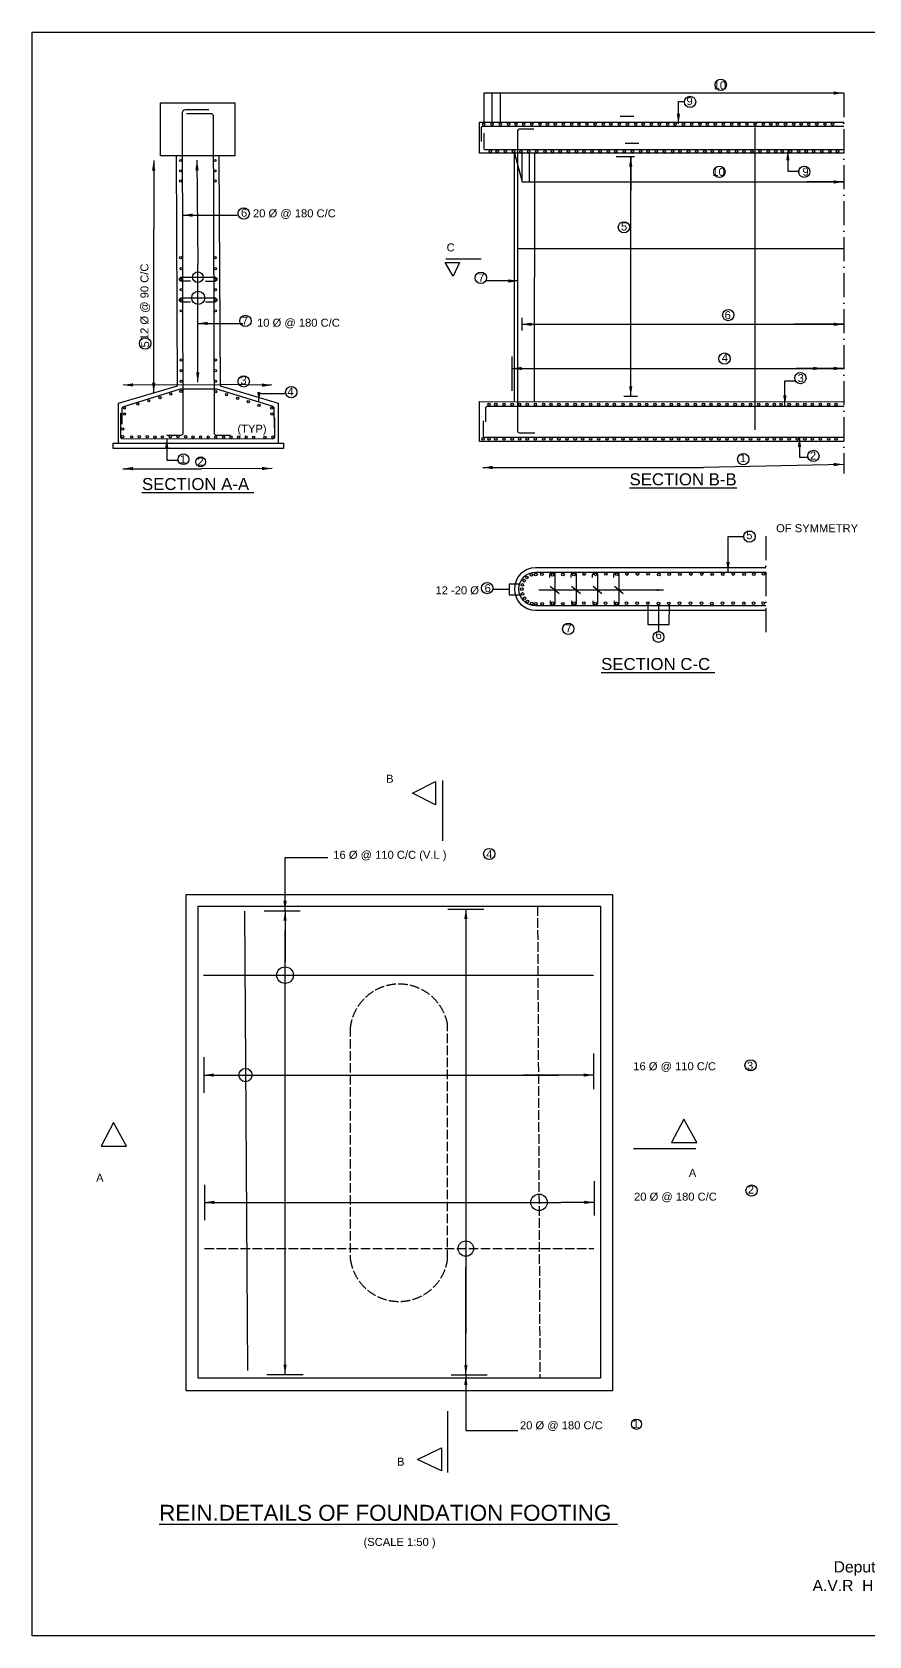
# Model space of a CAD drawing. Header units: millimetres. Extents: x 5124 to 7112935, y 2311 to 42607997.
# Drawn here: x 7083944 to 7094401, y 42587951 to 42607997 of the extents above; entities that cross this region are included whole.
import ezdxf

# ---------------------------------------------------------------- set-up
doc = ezdxf.new("R2010")
doc.units = ezdxf.units.MM
doc.header["$MEASUREMENT"] = 0
doc.linetypes.add('ACAD_ISO02W100', pattern=[15, 12, -3])
doc.linetypes.add('ACAD_ISO10W100', pattern=[18, 12, -3, 0, -3])
doc.layers.add('DRAWING', color=2, linetype='Continuous')
doc.layers.add('TEXT', color=7, linetype='Continuous')
doc.styles.get("Standard").update_dxf_attribs({"font": 'arial.ttf', "height": 100})
doc.dimstyles.get("Standard").update_dxf_attribs({"dimtxt": 150, "dimasz": 125, "dimexe": 0.18, "dimexo": 0.0625, "dimgap": 0.09, "dimtad": 0, "dimdec": 0, "dimzin": 0, "dimdsep": 46, "dimtxsty": 'Standard', "dimcen": 0.09, "dimse1": 1, "dimse2": 1, "dimadec": 0, "dimazin": 0, "dimtfac": 1, "dimtdec": 0, "dimtofl": 0, "dimtmove": 0, "dimatfit": 3, "dimfxl": 1, "dimtolj": 1, "dimtzin": 0, "dimarcsym": 0})

msp = doc.modelspace()

# ---------------------------------------------------------------- linework, layer by layer
at = {"layer": 'DRAWING', "color": 0}
for points in [[(7083943.9, 42607996.7), (7112475.8, 42607996.7), (7112475.8, 42587950.8), (7083943.9, 42587950.8)], [(7085548.7, 42607113.1), (7086476.9, 42607113.1), (7086476.9, 42606448.8), (7085548.7, 42606448.8)], [(7084958.2, 42602859.4), (7087087.2, 42602859.4), (7087087.2, 42602790.7), (7084958.2, 42602790.7)], [(7085871.2, 42597216.6), (7091198.3, 42597216.6), (7091198.3, 42591013), (7085871.2, 42591013)], [(7086019.6, 42597070.8), (7091045.5, 42597070.8), (7091045.5, 42591172.8), (7086019.6, 42591172.8)]]:
    msp.add_lwpolyline(points, close=True, dxfattribs=at)
for points in [[(7089693.5, 42606862), (7089693.5, 42607234.3)], [(7089795.1, 42606862), (7089795.1, 42607234.3)], [(7091293.3, 42606947.7), (7091465.1, 42606947.7)], [(7094085.4, 42606483.5), (7089535.6, 42606483.5), (7089535.6, 42606871.5), (7094085.4, 42606871.5)], [(7092976.9, 42606803.6), (7092976.9, 42603023.5)], [(7091355.5, 42606608.7), (7091527.2, 42606608.7)], [(7085024.7, 42602859.4), (7085024.7, 42603358.9), (7085760.3, 42603575.3), (7085750, 42606448.8)], [(7086278.6, 42606448.8), (7086292.6, 42603576.3), (7087017.6, 42603360.1), (7087017.6, 42602859.4)], [(7089972.8, 42603378.2), (7089972.8, 42606483.5)], [(7089972.8, 42606483.5), (7090066, 42606123.3), (7094085.4, 42606123.3)], [(7090066, 42606123.3), (7090066, 42606483.5)], [(7090155.7, 42606483.5), (7090155.7, 42606123.3)], [(7090220.5, 42606483.5), (7090217.2, 42603377.9)], [(7091244.3, 42606441.6), (7091472.8, 42606441.6)], [(7090009.4, 42605293.1), (7094085.4, 42605293.1)], [(7090061.7, 42604423.7), (7090061.7, 42604265.4)], [(7089938.4, 42603942.9), (7089938.4, 42603511.9)], [(7094085.4, 42602878.1), (7089535.6, 42602878.1), (7089535.6, 42603378.7), (7094085.4, 42603373.8)], [(7091338.4, 42603445.7), (7091510.1, 42603445.7)], [(7090418.8, 42601072), (7090529.7, 42600978)], [(7090685.8, 42601072), (7090796.7, 42600978)], [(7090953.2, 42601072), (7091064.2, 42600978)], [(7091219.8, 42601072), (7091330.7, 42600978)], [(7091637.2, 42600843.9), (7091637.2, 42600591.8), (7091905.8, 42600591.8), (7091908.1, 42600841.6)], [(7091771, 42600837.6), (7091771, 42600504.9)], [(7086596.2, 42597011.2), (7086637.7, 42591266.2)], [(7086843.4, 42597014.6), (7087295.7, 42597014.6)], [(7089137.9, 42597034.7), (7089590.3, 42597034.7)], [(7086086, 42596209.3), (7090960.1, 42596209.3)], [(7086088.6, 42595183.9), (7086088.6, 42594737.7)], [(7090960, 42595228.6), (7090960, 42594783.2)], [(7086097.3, 42593590.3), (7086097.3, 42593149.2)], [(7090968.7, 42593634.4), (7090968.7, 42593207.2)], [(7086878.8, 42591218), (7087331.2, 42591218)], [(7089180, 42591213.3), (7089632.4, 42591213.3)]]:
    msp.add_lwpolyline(points, dxfattribs=at)
at = {"layer": 'DRAWING', "color": 0, "linetype": 'ACAD_ISO10W100', "ltscale": 25}
for points in [[(7094085.4, 42607234.3), (7094085.4, 42602480.5)], [(7093111.8, 42601695.3), (7093111.8, 42600422.2)]]:
    msp.add_lwpolyline(points, dxfattribs=at)
at = {"layer": 'DRAWING', "color": 0}
for points in [[(7085628.4, 42602959.5), (7085807.9, 42602959.5, 0.4142683), (7085831.9, 42602983.5), (7085822.9, 42606992.2, -0.4218822), (7085859.3, 42607027.8), (7086154.5, 42607027.8)], [(7085874.7, 42606980.9), (7086176.4, 42606980.9, -0.3871592), (7086205.4, 42606954.5), (7086218.8, 42602984.5, 0.404639), (7086245.9, 42602956.7), (7086423.3, 42602956.7)], [(7089560.5, 42606629.2), (7089560.5, 42606802.5, -0.3777168), (7089578.1, 42606822.5), (7094085.4, 42606822.5)], [(7089588.5, 42606731.8), (7089588.5, 42606542.1, 0.3218024), (7089597.6, 42606529.5), (7094085.4, 42606529.5)], [(7090213.5, 42606781.2), (7090029.8, 42606781.2, 0.3902495), (7090009.4, 42606762.4), (7090009.4, 42603013.8, 0.3645055), (7090031.1, 42602988.1), (7090226.9, 42602988.1)], [(7085923.3, 42604881.5), (7085811.9, 42604881.5, -1), (7085811.9, 42604934.1), (7086227.2, 42604934.1, -1), (7086227.2, 42604881.1), (7086111, 42604881.1)], [(7085923.3, 42604622.8), (7085811.9, 42604622.8, -1), (7085811.9, 42604675.4), (7086227.2, 42604675.4, -1), (7086227.2, 42604622.4), (7086111, 42604622.4)], [(7085070.9, 42603096.9), (7085070.9, 42603293.3, -0.3345005), (7085088.3, 42603316.4), (7085799.1, 42603537.6), (7086246.6, 42603537.6), (7086939, 42603324.5, -0.3330879), (7086965.2, 42603288.4), (7086967.3, 42603053.4)], [(7089612.8, 42603126.6), (7089612.8, 42603300, -0.3777168), (7089630.4, 42603319.9), (7094085.4, 42603319.9)], [(7085048, 42603233.6), (7085048, 42602936.1, 0.3979235), (7085064.8, 42602918.3), (7086952.8, 42602914.2, 0.4300687), (7086976.9, 42602939.6), (7086976.9, 42603176.3)], [(7089580.7, 42603137.4), (7089580.7, 42602947.6, 0.3218024), (7089589.7, 42602935), (7094085.4, 42602935)], [(7093111.8, 42601301.2), (7090235.6, 42601301.2, 1), (7090235.6, 42600770.1), (7093111.8, 42600770.1)], [(7093111.8, 42600824.4), (7090238, 42600824.4, -1), (7090238, 42601248.2), (7093111.8, 42601248.2)], [(7090413.1, 42601180.9), (7090413.1, 42601213.6, -0.7842444), (7090476.6, 42601223.4), (7090476.6, 42600858.8, -1), (7090419.8, 42600858.8), (7090419.8, 42600886.1)], [(7090680, 42601180.9), (7090680, 42601213.6, -0.7842444), (7090743.6, 42601223.4), (7090743.6, 42600858.8, -1), (7090686.7, 42600858.8), (7090686.7, 42600886.1)], [(7090947.5, 42601180.9), (7090947.5, 42601213.6, -0.7842444), (7091011.1, 42601223.4), (7091011.1, 42600858.8, -1), (7090954.2, 42600858.8), (7090954.2, 42600886.1)], [(7091214.1, 42601180.9), (7091214.1, 42601213.6, -0.7842444), (7091277.6, 42601223.4), (7091277.6, 42600858.8, -1), (7091220.7, 42600858.8), (7091220.7, 42600886.1)]]:
    msp.add_lwpolyline(points, format="xyb", dxfattribs=at)
at = {"layer": 'DRAWING', "color": 0, "linetype": 'ACAD_ISO02W100', "ltscale": 10}
for points in [[(7090259.7, 42597070.8), (7090289.5, 42591172.8)], [(7086099.9, 42592791.7), (7090964.4, 42592791.7)]]:
    msp.add_lwpolyline(points, dxfattribs=at)
msp.add_lwpolyline([(7087920.4, 42595561.3), (7087920.4, 42592658.3, 0.8661571), (7089136.5, 42592658.3), (7089136.5, 42595590.2, 0.8584107), (7087920.4, 42595561.3, 0.9535529)], format="xyb", dxfattribs=at)
at = {"layer": 'DRAWING', "color": 0}
for centre, radius in [((7089587.1, 42606843.3), 15.6), ((7089693.5, 42606846.4), 15.6), ((7089795.1, 42606846.4), 15.6), ((7089897.9, 42606846.4), 15.6), ((7089991.1, 42606846.4), 15.6), ((7090086.2, 42606846.4), 15.6), ((7090187.9, 42606846.4), 15.6), ((7090290.6, 42606846.4), 15.6), ((7090383.8, 42606846.4), 15.6), ((7090480.9, 42606846.4), 15.6), ((7090582.5, 42606846.4), 15.6), ((7090685.3, 42606846.4), 15.6), ((7090778.5, 42606846.4), 15.6), ((7090877.7, 42606846.4), 15.6), ((7090979.3, 42606846.4), 15.6), ((7091082.1, 42606846.4), 15.6), ((7091175.3, 42606846.4), 15.6), ((7091281.9, 42606846.4), 15.6), ((7091383.5, 42606846.4), 15.6), ((7091486.3, 42606846.4), 15.6), ((7091579.4, 42606846.4), 15.6), ((7091681.4, 42606846.4), 15.6), ((7091783.1, 42606846.4), 15.6), ((7091885.8, 42606846.4), 15.6), ((7091979, 42606846.4), 15.6), ((7092084.2, 42606846.4), 15.6), ((7092185.8, 42606846.4), 15.6), ((7092288.6, 42606846.4), 15.6), ((7092381.7, 42606846.4), 15.6), ((7092480.2, 42606846.4), 15.6), ((7092581.8, 42606846.4), 15.6), ((7092684.6, 42606846.4), 15.6), ((7092777.8, 42606846.4), 15.6), ((7092876.9, 42606846.4), 15.6), ((7092978.6, 42606846.4), 15.6), ((7093081.3, 42606846.4), 15.6), ((7093174.5, 42606846.4), 15.6), ((7093257.1, 42606846.4), 15.6), ((7093358.8, 42606846.4), 15.6), ((7093461.5, 42606846.4), 15.6), ((7093554.7, 42606846.4), 15.6), ((7093647.9, 42606846.4), 15.6), ((7093749.5, 42606846.4), 15.6), ((7093852.3, 42606846.4), 15.6), ((7093945.4, 42606846.4), 15.6), ((7089671.3, 42606507.3), 15.6), ((7089755.6, 42606507.3), 15.6), ((7089857.3, 42606507.3), 15.6), ((7089960, 42606507.3), 15.6), ((7090053.2, 42606507.3), 15.6), ((7090148.3, 42606507.3), 15.6), ((7090250, 42606507.3), 15.6), ((7090352.7, 42606507.3), 15.6), ((7090445.9, 42606507.3), 15.6), ((7090543, 42606507.3), 15.6), ((7090644.7, 42606507.3), 15.6), ((7090747.4, 42606507.3), 15.6), ((7090840.6, 42606507.3), 15.6), ((7090939.8, 42606507.3), 15.6), ((7091041.5, 42606507.3), 15.6), ((7091144.2, 42606507.3), 15.6), ((7091237.4, 42606507.3), 15.6), ((7091344, 42606507.3), 15.6), ((7091445.6, 42606507.3), 15.6), ((7091548.4, 42606507.3), 15.6), ((7091641.6, 42606507.3), 15.6), ((7091743.5, 42606507.3), 15.6), ((7091845.2, 42606507.3), 15.6), ((7091947.9, 42606507.3), 15.6), ((7092041.1, 42606507.3), 15.6), ((7092146.3, 42606507.3), 15.6), ((7092248, 42606507.3), 15.6), ((7092350.7, 42606507.3), 15.6), ((7092443.9, 42606507.3), 15.6), ((7092542.3, 42606507.3), 15.6), ((7092644, 42606507.3), 15.6), ((7092746.7, 42606507.3), 15.6), ((7092839.9, 42606507.3), 15.6), ((7092939, 42606507.3), 15.6), ((7093040.7, 42606507.3), 15.6), ((7093143.4, 42606507.3), 15.6), ((7093236.6, 42606507.3), 15.6), ((7093319.3, 42606507.3), 15.6), ((7093420.9, 42606507.3), 15.6), ((7093523.7, 42606507.3), 15.6), ((7093616.8, 42606507.3), 15.6), ((7093710, 42606507.3), 15.6), ((7093811.7, 42606507.3), 15.6), ((7093914.4, 42606507.3), 15.6), ((7094007.6, 42606507.3), 15.6), ((7085801.5, 42606391.3), 14), ((7086228.3, 42606391.3), 14), ((7085801.5, 42606262.2), 14), ((7085801.5, 42606134.7), 14), ((7086228.3, 42606262.2), 14), ((7086228.3, 42606134.7), 14), ((7085801.5, 42605178.1), 14), ((7086228.3, 42605178.1), 14), ((7085804.7, 42604907.9), 14), ((7085807.9, 42605041), 14), ((7086231.5, 42604907.9), 14), ((7086234.7, 42605041), 14), ((7085808.9, 42604775.7), 14), ((7086235.7, 42604775.7), 14), ((7085806.8, 42604649.9), 14), ((7085807.8, 42604512.5), 14), ((7086233.6, 42604649.9), 14), ((7086234.7, 42604512.5), 14), ((7085808.8, 42603899.3), 14), ((7086235.6, 42603899.3), 14), ((7085806.7, 42603766.2), 14), ((7086233.5, 42603766.2), 14), ((7085805.6, 42603506), 14), ((7085808.8, 42603632.2), 14), ((7086235.6, 42603632.2), 14), ((7086239.7, 42603502.4), 14), ((7085098.9, 42603298.3), 14), ((7085264.9, 42603347.2), 14), ((7085403, 42603388), 14), ((7085542.2, 42603427.2), 14), ((7085677.8, 42603474.6), 14), ((7086373.7, 42603465.3), 14), ((7086511.3, 42603418), 14), ((7086644.6, 42603376.5), 14), ((7086778, 42603331.9), 14), ((7086937.5, 42603297.8), 14), ((7089654.3, 42603344.3), 15.6), ((7089738.6, 42603344.3), 15.6), ((7089840.2, 42603344.3), 15.6), ((7089943, 42603344.3), 15.6), ((7090036.2, 42603344.3), 15.6), ((7090131.3, 42603344.3), 15.6), ((7090232.9, 42603344.3), 15.6), ((7090335.7, 42603344.3), 15.6), ((7090428.9, 42603344.3), 15.6), ((7090526, 42603344.3), 15.6), ((7090627.6, 42603344.3), 15.6), ((7090730.4, 42603344.3), 15.6), ((7090823.5, 42603344.3), 15.6), ((7090922.8, 42603344.3), 15.6), ((7091024.4, 42603344.3), 15.6), ((7091127.2, 42603344.3), 15.6), ((7091220.3, 42603344.3), 15.6), ((7091326.9, 42603344.3), 15.6), ((7091428.6, 42603344.3), 15.6), ((7091531.4, 42603344.3), 15.6), ((7091624.5, 42603344.3), 15.6), ((7091726.5, 42603344.3), 15.6), ((7091828.1, 42603344.3), 15.6), ((7091930.9, 42603344.3), 15.6), ((7092024.1, 42603344.3), 15.6), ((7092129.3, 42603344.3), 15.6), ((7092230.9, 42603344.3), 15.6), ((7092333.7, 42603344.3), 15.6), ((7092426.8, 42603344.3), 15.6), ((7092525.3, 42603344.3), 15.6), ((7092626.9, 42603344.3), 15.6), ((7092729.7, 42603344.3), 15.6), ((7092822.9, 42603344.3), 15.6), ((7092922, 42603344.3), 15.6), ((7093023.6, 42603344.3), 15.6), ((7093126.4, 42603344.3), 15.6), ((7093219.6, 42603344.3), 15.6), ((7093302.2, 42603344.3), 15.6), ((7093403.9, 42603344.3), 15.6), ((7093506.6, 42603344.3), 15.6), ((7093599.8, 42603344.3), 15.6), ((7093693, 42603344.3), 15.6), ((7093794.6, 42603344.3), 15.6), ((7093897.4, 42603344.3), 15.6), ((7093990.5, 42603344.3), 15.6), ((7085098.2, 42603221.8), 14), ((7086941.2, 42603222.1), 14), ((7085074.7, 42602941.3), 14), ((7085076.2, 42603035.1), 14), ((7085186.9, 42602937.6), 14), ((7085283, 42602939.1), 14), ((7085383.5, 42602939.8), 14), ((7085479.6, 42602936.2), 14), ((7085573, 42602937.6), 14), ((7085671.4, 42602939.1), 14), ((7085768.3, 42602939.1), 14), ((7085861.6, 42602938.4), 14), ((7085955.5, 42602936.9), 14), ((7086048.7, 42602935.5), 14), ((7086144.1, 42602936.9), 14), ((7086237.3, 42602934), 14), ((7086337.1, 42602933.3), 14), ((7086429.2, 42602934.9), 14), ((7086524.5, 42602935.6), 14), ((7086619.2, 42602936.3), 14), ((7086713.9, 42602933.4), 14), ((7086854.5, 42602932.9), 14), ((7086955.7, 42602934.4), 14), ((7089579.1, 42602912.9), 15.6), ((7089654.3, 42602912.9), 15.6), ((7089738.6, 42602912.9), 15.6), ((7089840.2, 42602912.9), 15.6), ((7089943, 42602912.9), 15.6), ((7090036.2, 42602912.9), 15.6), ((7090131.3, 42602912.9), 15.6), ((7090232.9, 42602912.9), 15.6), ((7090335.7, 42602912.9), 15.6), ((7090428.9, 42602912.9), 15.6), ((7090526, 42602912.9), 15.6), ((7090627.6, 42602912.9), 15.6), ((7090730.4, 42602912.9), 15.6), ((7090823.5, 42602912.9), 15.6), ((7090922.8, 42602912.9), 15.6), ((7091024.4, 42602912.9), 15.6), ((7091127.2, 42602912.9), 15.6), ((7091220.3, 42602912.9), 15.6), ((7091326.9, 42602912.9), 15.6), ((7091428.6, 42602912.9), 15.6), ((7091531.4, 42602912.9), 15.6), ((7091624.5, 42602912.9), 15.6), ((7091726.5, 42602912.9), 15.6), ((7091828.1, 42602912.9), 15.6), ((7091930.9, 42602912.9), 15.6), ((7092024.1, 42602912.9), 15.6), ((7092129.3, 42602912.9), 15.6), ((7092230.9, 42602912.9), 15.6), ((7092333.7, 42602912.9), 15.6), ((7092426.8, 42602912.9), 15.6), ((7092525.3, 42602912.9), 15.6), ((7092626.9, 42602912.9), 15.6), ((7092729.7, 42602912.9), 15.6), ((7092822.9, 42602912.9), 15.6), ((7092922, 42602912.9), 15.6), ((7093023.6, 42602912.9), 15.6), ((7093126.4, 42602912.9), 15.6), ((7093219.6, 42602912.9), 15.6), ((7093302.2, 42602912.9), 15.6), ((7093403.9, 42602912.9), 15.6), ((7093506.6, 42602912.9), 15.6), ((7093599.8, 42602912.9), 15.6), ((7093693, 42602912.9), 15.6), ((7093794.6, 42602912.9), 15.6), ((7093897.4, 42602912.9), 15.6), ((7093990.5, 42602912.9), 15.6), ((7092907.4, 42601691.4), 71.6), ((7090070, 42601086.4), 16.7), ((7090093.7, 42601140.1), 16.7), ((7090127.7, 42601181.5), 16.7), ((7090183.9, 42601211.1), 16.7), ((7090238.6, 42601218), 16.7), ((7090313, 42601220.5), 16.7), ((7090448, 42601213.7), 16.7), ((7090577.5, 42601217.5), 16.7), ((7090712.5, 42601218.4), 16.7), ((7090843.9, 42601223.3), 16.7), ((7090983.8, 42601218.6), 16.7), ((7091112, 42601224.1), 16.7), ((7091248.9, 42601220.1), 16.7), ((7091377.1, 42601223.3), 16.7), ((7091507.6, 42601223.3), 16.7), ((7091640.8, 42601224.7), 16.7), ((7091774.7, 42601218.4), 16.7), ((7091903.7, 42601220.4), 16.7), ((7092037.7, 42601222.3), 16.7), ((7092175.5, 42601223.3), 16.7), ((7092311.3, 42601223.3), 16.7), ((7092442.5, 42601219.4), 16.7), ((7092573.4, 42601222.4), 16.7), ((7092706.3, 42601223.3), 16.7), ((7092841.2, 42601221.4), 16.7), ((7092963.5, 42601222.3), 16.7), ((7093084.5, 42601224.3), 16.7), ((7090064.6, 42601034.7), 16.7), ((7090073.2, 42600973.7), 16.7), ((7090096.1, 42600919.4), 16.7), ((7090133.2, 42600881.6), 16.7), ((7090189.2, 42600854), 16.7), ((7090240.4, 42600850), 16.7), ((7090316.9, 42600850), 16.7), ((7090446.2, 42600858.7), 16.7), ((7090575.5, 42600852.3), 16.7), ((7090715.5, 42600859.3), 16.7), ((7090840.3, 42600859.2), 16.7), ((7090980.2, 42600854.6), 16.7), ((7091108.4, 42600860), 16.7), ((7091245.2, 42600856.1), 16.7), ((7091373.5, 42600859.2), 16.7), ((7091504, 42600859.2), 16.7), ((7091637.2, 42600860.7), 16.7), ((7091771, 42600854.3), 16.7), ((7091900.1, 42600856.3), 16.7), ((7092034, 42600858.3), 16.7), ((7092171.8, 42600859.3), 16.7), ((7092307.7, 42600859.3), 16.7), ((7092438.9, 42600855.3), 16.7), ((7092569.8, 42600858.3), 16.7), ((7092702.7, 42600859.3), 16.7), ((7092837.5, 42600857.3), 16.7), ((7092959.9, 42600858.3), 16.7), ((7093080.9, 42600860.2), 16.7), ((7091771, 42600436.6), 68.3), ((7087105, 42596209.3), 104.1), ((7086611, 42594960.8), 82.9), ((7090278.4, 42593369.7), 102.5), ((7089364.1, 42592791.7), 95.9)]:
    msp.add_circle(centre, radius, dxfattribs=at)
at = {"layer": 'TEXT', "color": 0}
for points in [[(7089104.9, 42605115.5), (7089285.6, 42605115.5), (7089204, 42604944.2), (7089104.9, 42605115.5)], [(7089114.1, 42605164.3), (7089553.5, 42605164.3)], [(7090034.8, 42601096.5), (7089904.5, 42601096.5), (7089904.5, 42600965), (7090039.6, 42600961.8)], [(7089904.5, 42601030.8), (7089698.8, 42601029.3)], [(7088985.5, 42598628), (7088985.5, 42598337.5), (7088698.5, 42598484), (7088985.5, 42598628)], [(7089072.5, 42598642.6), (7089072.5, 42597888)], [(7084809.2, 42594072.5), (7085122.8, 42594072.5), (7084961, 42594367), (7084809.2, 42594072.5)], [(7091934.8, 42594116.1), (7092248.4, 42594116.1), (7092086.7, 42594410.7), (7091934.8, 42594116.1)], [(7091457, 42594042), (7092238, 42594042)], [(7089134, 42590759.5), (7089134, 42589993)], [(7088759.5, 42590154.5), (7089058.5, 42590300.5), (7089058.5, 42590012.5), (7088759.5, 42590154.5)]]:
    msp.add_lwpolyline(points, dxfattribs=at)
for centre, radius in [((7092549, 42607337.6), 70.6), ((7092166.3, 42607123.5), 70.6), ((7092532.6, 42606249.7), 70.6), ((7093592.3, 42606251), 70.6), ((7086588.7, 42605729.4), 70.6), ((7091338.9, 42605556.4), 70.6), ((7086014.3, 42604934.1), 66.4), ((7089551.4, 42604924.7), 70.6), ((7086019.6, 42604675.4), 81.6), ((7092643.7, 42604459.2), 70.6), ((7086610.2, 42604386.8), 70.6), ((7085356.6, 42604104.1), 70.6), ((7092595.9, 42603915.9), 70.6), ((7086588.1, 42603630.9), 70.6), ((7093544.5, 42603672.1), 70.6), ((7087182.3, 42603496), 70.6), ((7085835, 42602657.5), 67), ((7092831.1, 42602658.9), 70.6), ((7093707.1, 42602698.5), 70.6), ((7086050, 42602625.5), 61.6), ((7089630.7, 42601047.8), 70.6), ((7090644, 42600538.2), 70.6), ((7089656.9, 42597723.9), 70.6), ((7092922.3, 42595082.6), 70.6), ((7092934.4, 42593516.9), 70.6), ((7091496.8, 42590596.7), 64.1)]:
    msp.add_circle(centre, radius, dxfattribs=at)

# ---------------------------------------------------------------- texts
for s, height, p in [('10', 100, (7092460.6, 42607281)), ('9', 100, (7092121.5, 42607083.4)), ('10', 100, (7092444.4, 42606199.8)), ('9', 100, (7093570.6, 42606202.3)), ('6', 100, (7086553.6, 42605688.3)), ('20 Ø @ 180 C/C', 100, (7086704.3, 42605681.4)), ('5', 100, (7091302, 42605516.6)), ('C', 100, (7089123.3, 42605255.1)), ('7', 100, (7089518.2, 42604878)), ('6', 100, (7092598, 42604409.2)), ('7', 100, (7086566.1, 42604340)), ('10 Ø @ 180 C/C ', 100, (7086755, 42604314.3)), ('4', 100, (7092561.7, 42603876.6)), ('3', 100, (7086547.3, 42603594.5)), ('3', 100, (7093510.3, 42603622.5)), ('4', 100, (7087134.7, 42603451.8)), ('(TYP)', 100, (7086509.6, 42602988.7)), ('1', 100, (7085790.2, 42602607.6)), ('1', 100, (7092788.3, 42602622.4)), ('2', 100, (7093663.8, 42602652.3)), ('2', 100, (7086009.1, 42602579.4)), ('%%USECTION A-A ', 150, (7085317.3, 42602272.9)), ('%%USECTION B-B', 150, (7091409.5, 42602331.9)), ('5', 100, (7092867.1, 42601658.3)), ('OF SYMMETRY ', 100, (7093241.3, 42601745.7)), ('6', 100, (7089598.1, 42600996.6)), ('12 -20 Ø ', 100, (7088984.4, 42600969.4)), ('7', 100, (7090608.7, 42600493.5)), ('6', 100, (7091734.2, 42600411.8)), ('%%USECTION C-C ', 150, (7091054.6, 42600023.4)), ('B', 100, (7088367.9, 42598614.9)), ('16 Ø @ 110 C/C (V.L )', 100, (7087707.9, 42597663.5)), ('4', 100, (7089618.4, 42597672.3)), ('16 Ø @ 110 C/C ', 100, (7091456.2, 42595021)), ('3', 100, (7092876.9, 42595028.5)), ('A', 100, (7084744.2, 42593626.7)), ('A', 100, (7092150, 42593688.8)), ('20 Ø @ 180 C/C ', 100, (7091465.7, 42593391.1)), ('2', 100, (7092887.2, 42593478.2)), ('20 Ø @ 180 C/C ', 100, (7090040, 42590533.3)), ('1', 100, (7091450.7, 42590552.3)), ('B', 100, (7088504, 42590079.1)), ('%%UREIN.DETAILS OF FOUNDATION FOOTING ', 200, (7085532, 42589389.4)), ('(SCALE 1:50 )', 100, (7088085.5, 42589075.5))]:
    msp.add_text(s, height=height, dxfattribs=at).set_placement(p)
for s, p in [('12 Ø @ 90 C/C ', (7085397.9, 42604146.5)), ('5', (7085407.2, 42604054.5))]:
    msp.add_text(s, height=100, rotation=90, dxfattribs=at).set_placement(p)
at = {"layer": 'TEXT', "color": 0, "insert": (7093687.8, 42589117.7), "char_height": 140, "width": 2891.215, "attachment_point": 1}
msp.add_mtext('\\pi857.2;Sd/- 05-05-12\\P\\pi272.22;Deputy Executive Engineer  \\P\\pi8.7928;A.V.R  H.N.S.S Sub Divison No.II \\P\\pi843.73;ANANTAPUR ', dxfattribs=at)

# ---------------------------------------------------------------- leaders
at = {"layer": 'DRAWING', "color": 0}
for points, override in [([(7094085.4, 42607234.3), (7089587.1, 42607234.3), (7089587.1, 42606858.9)], {"dimgap": 0.09, "dimtad": 0}), ([(7091424.3, 42603445.7), (7091424.3, 42606441.6)], {"dimgap": 0.09, "dimtad": 0}), ([(7091424.3, 42606441.6), (7091424.3, 42606016.9)], {"dimgap": 0.09, "dimtad": 0}), ([(7094085.4, 42606123.3), (7093624.8, 42606123.3)], {"dimgap": 0.09, "dimtad": 0}), ([(7090061.7, 42604344.5), (7094085.4, 42604344.5)], {"dimgap": 0.09, "dimtad": 0}), ([(7094085.4, 42604344.5), (7093466.7, 42604344.5)], {"dimgap": 0.09, "dimtad": 0}), ([(7089938.4, 42603792.3), (7094085.4, 42603792.3)], {"dimgap": 0.09, "dimtad": 0}), ([(7093829.3, 42603792.3), (7093494.9, 42603792.3)], {"dimgap": 0.09, "dimtad": 0}), ([(7094085.4, 42603792.3), (7093573.2, 42603792.3)], {"dimgap": 0.09, "dimtad": 0}), ([(7092640.5, 42601248.2), (7092640.5, 42601692.8), (7092835.7, 42601691.4)], {"dimgap": 0.09, "dimtad": 0}), ([(7091835.6, 42601023), (7090276.5, 42601023)], {"dimasz": 80, "dimgap": 0.09, "dimtad": 0}), ([(7087105, 42597014.6), (7087105, 42596371.4)], {"dimgap": 0.09, "dimtad": 0}), ([(7089364.1, 42597034.7), (7089364.1, 42591729)], {"dimgap": 0.09, "dimtad": 0}), ([(7087105, 42591218), (7087105, 42596770.9)], {"dimgap": 0.09, "dimtad": 0}), ([(7086088.6, 42594960.8), (7090522.3, 42594960.8)], {"dimgap": 0.09, "dimtad": 0}), ([(7090960, 42594960.8), (7090085.1, 42594960.8)], {"dimgap": 0.09, "dimtad": 0}), ([(7086097.3, 42593369.7), (7090552.7, 42593369.7)], {"dimgap": 0.09, "dimtad": 0}), ([(7090968.7, 42593369.7), (7090552.7, 42593369.7)], {"dimgap": 0.09, "dimtad": 0}), ([(7089364.1, 42591213.3), (7089364.1, 42592557.3)], {"dimgap": 0.09, "dimtad": 0})]:
    msp.add_leader(points, dimstyle='Standard', override=override, dxfattribs=at)
at = {"layer": 'TEXT', "color": 0}
for points in [[(7092020.7, 42606850), (7092020.7, 42607128.9), (7092094, 42607128.9)], [(7093387.8, 42606519.9), (7093387.8, 42606256.4), (7093535, 42606256.4)], [(7085463.3, 42606390.7), (7085463.5, 42605533.4)], [(7086003.9, 42606393.7), (7086014.3, 42605091.5)], [(7085825.8, 42605708.2), (7086508.4, 42605708.2)], [(7085463.5, 42603488), (7085463.5, 42605533.4)], [(7086014.3, 42603619.7), (7086014.3, 42605091.5)], [(7090019.6, 42604886), (7089607.3, 42604886)], [(7086014.3, 42604355.6), (7086578.2, 42604355.6)], [(7085081.6, 42603585.9), (7086292.6, 42603591.8)], [(7086941.5, 42603582.7), (7086292.6, 42603591.8)], [(7086777.8, 42603374.1), (7086777.8, 42603480.2), (7087105.6, 42603480.2)], [(7093350.8, 42603330.4), (7093350.8, 42603637.7), (7093474.4, 42603637.7)], [(7085626.6, 42602917.1), (7085626.6, 42602647), (7085773.9, 42602647)], [(7093533.2, 42602934.8), (7093533.2, 42602682.2), (7093647.7, 42602682.2)], [(7085078, 42602539.9), (7086062.7, 42602539.9)], [(7086942.5, 42602541.8), (7086062.7, 42602539.9)], [(7089574.4, 42602554.1), (7092333.8, 42602554.1)], [(7094085.4, 42602593.9), (7092333.8, 42602554.1)], [(7087105, 42597014.6), (7087105, 42597678), (7087641, 42597678)], [(7089364.1, 42591213.3), (7089364.1, 42590517.2), (7090013, 42590517.2)]]:
    msp.add_leader(points, dimstyle='Standard', override={"dimgap": 0.09, "dimtad": 0}, dxfattribs=at)

doc.saveas('drawing.dxf')
